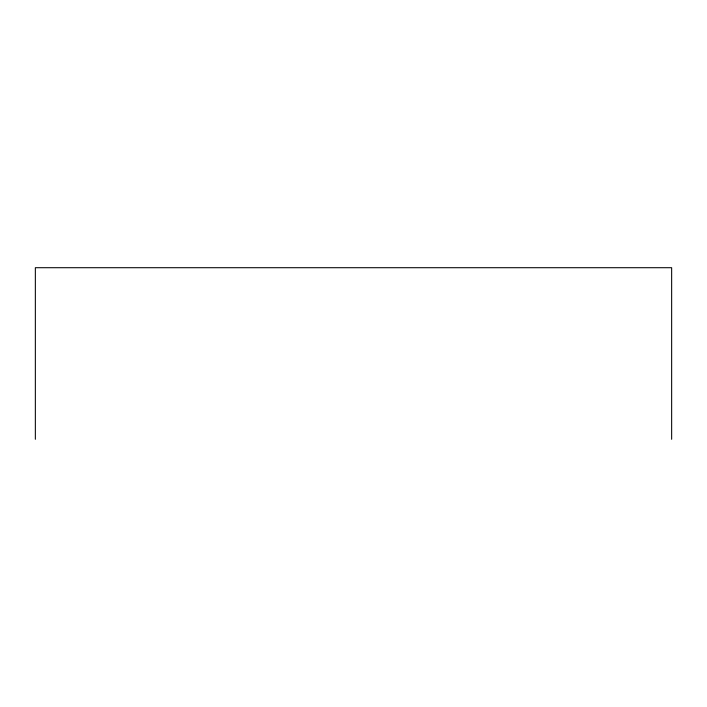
<?xml version="1.0" encoding="UTF-8"?>
<svg xmlns="http://www.w3.org/2000/svg" width="707" height="707" viewBox="0 0 707 707"><rect width="100%" height="100%" fill="white"/><g stroke="black" fill="none" stroke-linecap="round" stroke-linejoin="round"><path stroke-width="1.06" d="M671.65 439.294L671.65 267.706L35.35 267.706L35.35 439.294"/></g></svg>
